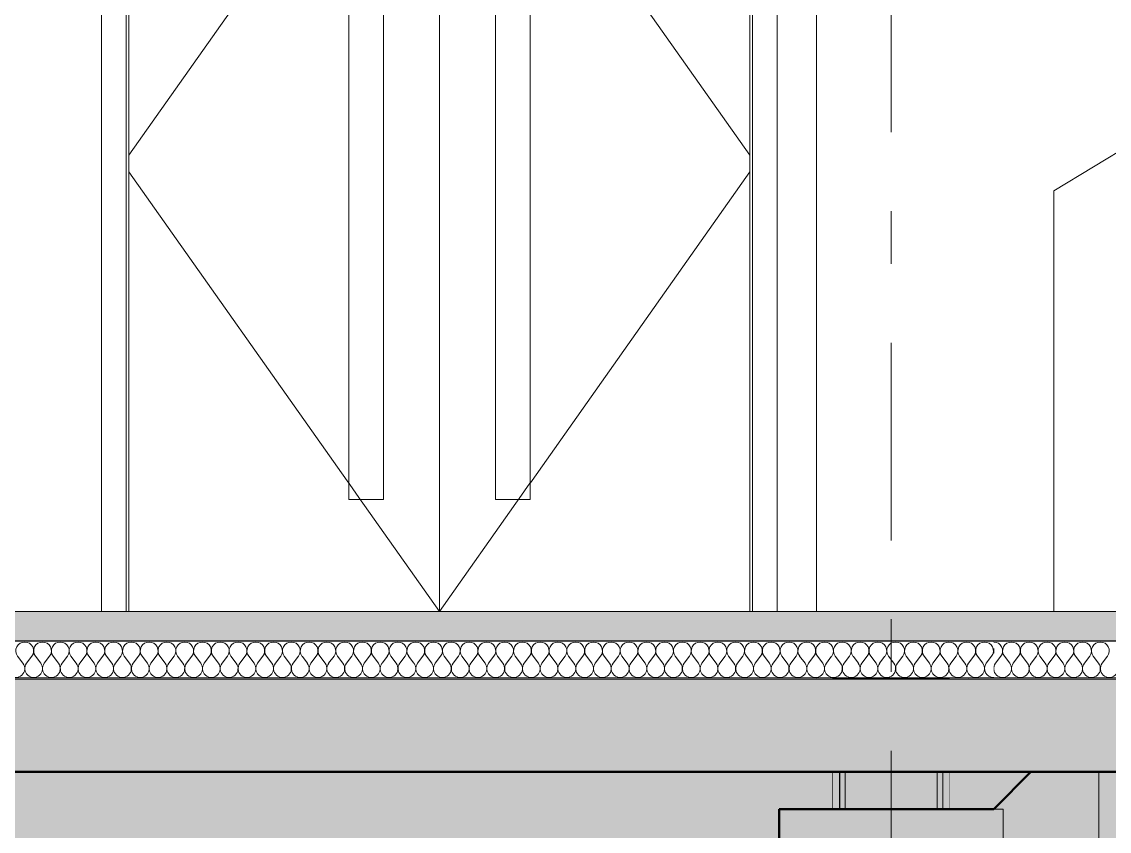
# Model space of a CAD drawing. Header units: millimetres. Extents: x -46169 to 228156, y -86316 to 18123.
# Drawn here: x 135735 to 138648, y -81700 to -79531 of the extents above; entities that cross this region are included whole.
import ezdxf
from ezdxf.enums import TextEntityAlignment as Align

# ---------------------------------------------------------------- set-up
doc = ezdxf.new("R2010")
doc.units = ezdxf.units.MM
doc.header["$MEASUREMENT"] = 0
for name, pattern in [('Dashed', [2822.222233, 1411.111116, -1411.111116]), ('Double Dashed', [1093.611073, 529.166651, -211.666656, 141.111112, -211.666656]), ('Wipeout_Contour', [1000, 0, -1000])]:
    doc.linetypes.add(name, pattern=pattern)
for name, color, linetype, lineweight, true_color in [('0_Pen_No__105', 7, 'Continuous', 15, 0xa6a6a6), ('A-230-M_FLOOR.IFC Import_Pen_No__109', 7, 'Continuous', 15, 0xa6a6a6), ('A-230-M_FLOOR.IFC Import_Pen_No__29', 7, 'Continuous', 50, 0x2a2a2a), ('New_A-15-MG_Structural_Grid_Phase_2_Pen_No__222', 7, 'Continuous', 13, 0x65af33), ('New_A-20-M_Floor_Slab_Pen_No__107', 7, 'Continuous', 15, 0xa6a6a6), ('New_A-20-M_Floor_Slab_Pen_No__109', 7, 'Continuous', 15, 0xa6a6a6), ('New_A-20-M_Floor_Slab_Pen_No__162', 7, 'Continuous', 0, 0xe47200), ('New_ArchiCAD Doors_Pen_No__63', 7, 'Continuous', 20, 0x606060), ('S-160-M_FOUND.IFC Import_Pen_No__104', 7, 'Continuous', 15, 0xa6a6a6), ('S-160-M_FOUND.IFC Import_Pen_No__24', 7, 'Continuous', 50, 0x2a2a2a)]:
    doc.layers.add(name, color=color, linetype=linetype, lineweight=lineweight, true_color=true_color)
for name, color, linetype in [('A-230-M_FLOOR.IFC Import', 7, 'Continuous'), ('New_A-15-MG_Structural_Grid_Phase_2', 7, 'Continuous'), ('New_A-20-M_Floor_Slab', 7, 'Continuous'), ('New_A-25-M_Wall_Int', 7, 'Continuous'), ('New_ArchiCAD Doors', 7, 'Continuous'), ('S-160-M_FOUND.IFC Import', 7, 'Continuous'), ('S-280-M_COLUMN.IFC Import', 7, 'Continuous')]:
    doc.layers.add(name, color=color, linetype=linetype)
for name, color, linetype, lineweight in [('A-230-M_FLOOR.IFC Import_Pen_No__89', 8, 'Continuous', 20), ('A-95-P_Drawing_Pen_No__1', 7, 'Continuous', 13), ('A-95-P_Drawing_Pen_No__84', 8, 'Continuous', 20), ('New_A-20-M_Floor_Slab_Pen_No__1', 7, 'Continuous', 13), ('New_A-25-M_Wall_Int_Pen_No__87', 8, 'Continuous', 20), ('New_A-25-M_Wall_Int_Pen_No__93', 8, 'Continuous', 13), ('New_ArchiCAD Doors_Pen_No__3', 7, 'Continuous', 18), ('S-160-M_FOUND.IFC Import_Pen_No__4', 7, 'Continuous', 20), ('S-280-M_COLUMN.IFC Import_Pen_No__88', 8, 'Continuous', 20)]:
    doc.layers.add(name, color=color, linetype=linetype, lineweight=lineweight)
doc.styles.add('GENERATED_STYLE_1', font='')
doc.styles.get('GENERATED_STYLE_1').set_extended_font_data('Swis721 BT')
pattern_1 = [(0, (104446.8, -81110.96), (0, 779.423), [48.75, -401.25]), (0, (104671.8, -80721.25), (0, 779.423), [48.75, -401.25]), (60, (104446.8, -81110.96), (-675, 389.711), [48.75, -401.25]), (60, (104896.8, -81110.96), (-675, 389.711), [48.75, -401.25]), (120, (104495.5, -81110.96), (675, 389.711), [48.75, -401.25]), (120, (104945.5, -81110.96), (675, 389.711), [48.75, -401.25]), (0, (104446.78, -81035.96), (0, 150), [0, -150, 0, -225]), (45, (104521.78, -81035.96), (-106.066, 106.066), [0, -112.5, 0, -187.5])]

# ---------------------------------------------------------------- blocks, each defined once
blk = doc.blocks.new('Section Elem_18_1', base_point=(104446.8, -81111))
at = {"color": 254, "linetype": 'Wipeout_Contour', "lineweight": 0, "ltscale": 1419460.658263137}
blk.add_wipeout([(137358, -78111), (132506.8, -78111), (132506.8, -81111), (135948.5, -81111), (135948.5, -78653), (137758.5, -78653), (137758.5, -81111), (137863.8, -81111), (137863.8, -78111)], dxfattribs=at).dxf.layer = 'New_A-25-M_Wall_Int'
blk = doc.blocks.new('Section Elem_19_1', base_point=(104446.8, -81111))
at = {"color": 254, "linetype": 'Wipeout_Contour', "lineweight": 0, "ltscale": 630882.782467}
blk.add_wipeout([(136014.5, -81111), (136014.5, -78719), (135948.5, -78653), (135948.5, -81111)], dxfattribs=at).dxf.layer = 'New_ArchiCAD Doors'
at = {"color": 254, "linetype": 'Wipeout_Contour', "lineweight": 0, "ltscale": 636907.161303}
blk.add_wipeout([(137758.5, -78653), (137692.5, -78719), (137692.5, -81111), (137758.5, -81111)], dxfattribs=at).dxf.layer = 'New_ArchiCAD Doors'
at = {"color": 254, "linetype": 'Wipeout_Contour', "lineweight": 0, "ltscale": 633847.731775}
blk.add_wipeout([(136853.5, -80811), (136853.5, -79206), (136703.5, -79206), (136703.5, -80811)], dxfattribs=at).dxf.layer = 'New_ArchiCAD Doors'
at = {"color": 254, "linetype": 'Wipeout_Contour', "lineweight": 0, "ltscale": 631449.658632}
blk.add_wipeout([(135948.5, -78653), (136014.5, -78719), (137692.5, -78719), (137758.5, -78653)], dxfattribs=at).dxf.layer = 'New_ArchiCAD Doors'
at = {"layer": 'New_ArchiCAD Doors_Pen_No__63', "linetype": 'Continuous'}
for p, q in [((135948.5, -78653), (135948.5, -81111)), ((137758.5, -78653), (135948.5, -78653)), ((137758.5, -81111), (137758.5, -78653))]:
    blk.add_line(p, q, dxfattribs=at)
at = {"color": 254, "linetype": 'Wipeout_Contour', "lineweight": 0, "ltscale": 631048.715556}
blk.add_wipeout([(136021.5, -78726), (136014.5, -78726), (136014.5, -81111), (136021.5, -81111)], dxfattribs=at).dxf.layer = 'New_ArchiCAD Doors'
at = {"color": 254, "linetype": 'Wipeout_Contour', "lineweight": 0, "ltscale": 636820.551842}
blk.add_wipeout([(137685.5, -78726), (137685.5, -81111), (137692.5, -81111), (137692.5, -78726)], dxfattribs=at).dxf.layer = 'New_ArchiCAD Doors'
at = {"color": 254, "linetype": 'Wipeout_Contour', "lineweight": 0, "ltscale": 947287.348564}
blk.add_wipeout([(136014.5, -78726), (136021.5, -78726), (137685.5, -78726), (137692.5, -78726), (137692.5, -78719), (136014.5, -78719)], dxfattribs=at).dxf.layer = 'New_ArchiCAD Doors'
at = {"color": 254, "linetype": 'Wipeout_Contour', "lineweight": 0, "ltscale": 632251.824211}
blk.add_wipeout([(136021.5, -80811), (136610.5, -80811), (136610.5, -79206), (136021.5, -79206)], dxfattribs=at).dxf.layer = 'New_ArchiCAD Doors'
at = {"color": 254, "linetype": 'Wipeout_Contour', "lineweight": 0, "ltscale": 635963.957266}
blk.add_wipeout([(137685.5, -79206), (137096.5, -79206), (137096.5, -80811), (137685.5, -80811)], dxfattribs=at).dxf.layer = 'New_ArchiCAD Doors'
at = {"color": 254, "linetype": 'Wipeout_Contour', "lineweight": 0, "ltscale": 946469.891646}
blk.add_wipeout([(136021.5, -78726), (136021.5, -79206), (136610.5, -79206), (136703.5, -79206), (136853.5, -79206), (136853.5, -78726)], dxfattribs=at).dxf.layer = 'New_ArchiCAD Doors'
at = {"color": 254, "linetype": 'Wipeout_Contour', "lineweight": 0, "ltscale": 952125.324704}
blk.add_wipeout([(136610.5, -80811), (136021.5, -80811), (136021.5, -81111), (136853.5, -81111), (136853.5, -80811), (136703.5, -80811)], dxfattribs=at).dxf.layer = 'New_ArchiCAD Doors'
at = {"layer": 'New_ArchiCAD Doors_Pen_No__63', "linetype": 'Continuous'}
for p, q in [((136014.5, -81111), (136014.5, -78719)), ((136021.5, -81111), (136021.5, -78726))]:
    blk.add_line(p, q, dxfattribs=at)
at = {"color": 254, "linetype": 'Wipeout_Contour', "lineweight": 0, "ltscale": 633428.268088}
blk.add_wipeout([(136610.5, -80811), (136703.5, -80811), (136703.5, -79206), (136610.5, -79206)], dxfattribs=at).dxf.layer = 'New_ArchiCAD Doors'
at = {"color": 254, "linetype": 'Wipeout_Contour', "lineweight": 0, "ltscale": 634365.705221}
blk.add_wipeout([(136853.5, -80811), (137003.5, -80811), (137003.5, -79206), (136853.5, -79206)], dxfattribs=at).dxf.layer = 'New_ArchiCAD Doors'
at = {"layer": 'New_ArchiCAD Doors_Pen_No__63', "linetype": 'Continuous'}
for p, q in [((136610.5, -80811), (136610.5, -79206)), ((136610.5, -79206), (136703.5, -79206)), ((136703.5, -79206), (136703.5, -80811)), ((136703.5, -80811), (136610.5, -80811))]:
    blk.add_line(p, q, dxfattribs=at)
at = {"color": 254, "linetype": 'Wipeout_Contour', "lineweight": 0, "ltscale": 950033.627672}
blk.add_wipeout([(137685.5, -78726), (136853.5, -78726), (136853.5, -79206), (137003.5, -79206), (137096.5, -79206), (137685.5, -79206)], dxfattribs=at).dxf.layer = 'New_ArchiCAD Doors'
at = {"color": 254, "linetype": 'Wipeout_Contour', "lineweight": 0, "ltscale": 955667.346071}
blk.add_wipeout([(136853.5, -80811), (136853.5, -81111), (137685.5, -81111), (137685.5, -80811), (137096.5, -80811), (137003.5, -80811)], dxfattribs=at).dxf.layer = 'New_ArchiCAD Doors'
at = {"layer": 'New_ArchiCAD Doors_Pen_No__3', "linetype": 'Continuous'}
for p, q in [((136842.2, -78726), (136021.5, -79887.8)), ((136853.5, -81111), (136021.5, -79933.1))]:
    blk.add_line(p, q, dxfattribs=at)
at = {"layer": 'New_ArchiCAD Doors_Pen_No__63', "linetype": 'Continuous'}
for p, q in [((136014.5, -78719), (137692.5, -78719)), ((137692.5, -78719), (137692.5, -81111)), ((136021.5, -78726), (137685.5, -78726)), ((136853.5, -78726), (136853.5, -81111)), ((137685.5, -78726), (137685.5, -81111))]:
    blk.add_line(p, q, dxfattribs=at)
at = {"color": 254, "linetype": 'Wipeout_Contour', "lineweight": 0, "ltscale": 634785.35836}
blk.add_wipeout([(137096.5, -80811), (137096.5, -79206), (137003.5, -79206), (137003.5, -80811)], dxfattribs=at).dxf.layer = 'New_ArchiCAD Doors'
at = {"layer": 'New_ArchiCAD Doors_Pen_No__3', "linetype": 'Continuous'}
for p, q in [((136864.8, -78726), (137685.5, -79887.8)), ((136853.5, -81111), (137685.5, -79933.1))]:
    blk.add_line(p, q, dxfattribs=at)
at = {"layer": 'New_ArchiCAD Doors_Pen_No__63', "linetype": 'Continuous'}
for p, q in [((137003.5, -79206), (137003.5, -80811)), ((137096.5, -79206), (137003.5, -79206)), ((137096.5, -80811), (137096.5, -79206)), ((137003.5, -80811), (137096.5, -80811))]:
    blk.add_line(p, q, dxfattribs=at)
blk = doc.blocks.new('Section Elem_20_1', base_point=(104446.8, -81111))
at = {"color": 254, "linetype": 'Wipeout_Contour', "lineweight": 0, "ltscale": 1444952.786250205}
blk.add_wipeout([(137878.8, -78111), (137878.8, -81111), (138499.8, -81111), (138499.8, -79983.3), (141979.8, -77885.9), (143300.9, -77886), (143922.9, -77511), (138413.7, -77511), (138413.7, -78111)], dxfattribs=at).dxf.layer = 'New_A-25-M_Wall_Int'
blk = doc.blocks.new('Section Elem_70_1', base_point=(104446.8, -81111))
at = {"color": 254, "linetype": 'Wipeout_Contour', "lineweight": 0, "ltscale": 1143802.319223281}
blk.add_wipeout([(138499.8, -79983.3), (138499.8, -81111), (146939.8, -81111), (146939.8, -75861), (146659.7, -75861), (143300.9, -77886), (141979.8, -77885.9)], dxfattribs=at).dxf.layer = 'New_A-25-M_Wall_Int'
at = {"layer": 'New_A-25-M_Wall_Int_Pen_No__93', "linetype": 'Continuous'}
for p, q in [((138499.8, -79983.3), (141979.8, -77885.9)), ((138499.8, -81111), (138499.8, -79983.3))]:
    blk.add_line(p, q, dxfattribs=at)
blk = doc.blocks.new('*X184', base_point=(104446.8, -81111))
at = {"layer": 'New_A-20-M_Floor_Slab_Pen_No__107', "linetype": 'Continuous'}
for p, q in [((138343.5, -81250), (138357.8, -81230.9)), ((138381.6, -81250), (138367.3, -81230.9)), ((138391.1, -81250), (138405.4, -81230.9)), ((138429.2, -81250), (138414.9, -81230.9)), ((138438.7, -81250), (138453, -81230.9)), ((138476.8, -81250), (138462.5, -81230.9)), ((138486.3, -81250), (138500.6, -81230.9)), ((138524.4, -81250), (138510.1, -81230.9)), ((138533.9, -81250), (138548.2, -81230.9)), ((138572, -81250), (138557.8, -81230.9)), ((138581.6, -81250), (138595.9, -81230.9)), ((138619.7, -81250), (138605.4, -81230.9)), ((138629.2, -81250), (138643.5, -81230.9))]:
    blk.add_line(p, q, dxfattribs=at)
for centre, start, end in [((138338.7, -81216.7), 323.1301, 90), ((138386.3, -81216.7), 90, 216.8699), ((138386.3, -81216.7), 323.1301, 90), ((138433.9, -81216.7), 90, 216.8699), ((138433.9, -81216.7), 323.1301, 90), ((138481.6, -81216.7), 90, 216.8699), ((138481.6, -81216.7), 323.1301, 90), ((138529.2, -81216.7), 90, 216.8699), ((138529.2, -81216.7), 323.1301, 90), ((138576.8, -81216.7), 90, 216.8699), ((138576.8, -81216.7), 323.1301, 90), ((138624.4, -81216.7), 90, 216.8699), ((138624.4, -81216.7), 323.1301, 90), ((138362.5, -81264.3), 143.1301, 36.8699), ((138410.1, -81264.3), 143.1301, 36.8699), ((138457.8, -81264.3), 143.1301, 36.8699), ((138505.4, -81264.3), 143.1301, 36.8699), ((138553, -81264.3), 143.1301, 36.8699), ((138600.6, -81264.3), 143.1301, 36.8699), ((138648.2, -81264.3), 143.1301, 36.8699)]:
    blk.add_arc(centre, 23.8, start, end, dxfattribs=at)
blk = doc.blocks.new('*X185', base_point=(104446.8, -81111))
at = {"layer": 'New_A-20-M_Floor_Slab_Pen_No__107', "linetype": 'Continuous'}
for p, q in [((135737.9, -81250), (135723.6, -81230.9)), ((135747.4, -81250), (135761.7, -81230.9)), ((135785.5, -81250), (135771.2, -81230.9)), ((135795, -81250), (135809.3, -81230.9)), ((135833.1, -81250), (135818.8, -81230.9)), ((135842.6, -81250), (135856.9, -81230.9)), ((135880.7, -81250), (135866.5, -81230.9)), ((135890.3, -81250), (135904.5, -81230.9)), ((135928.4, -81250), (135914.1, -81230.9)), ((135937.9, -81250), (135952.2, -81230.9)), ((135976, -81250), (135961.7, -81230.9)), ((135985.5, -81250), (135999.8, -81230.9)), ((136023.6, -81250), (136009.3, -81230.9)), ((136033.1, -81250), (136047.4, -81230.9)), ((136071.2, -81250), (136056.9, -81230.9)), ((136080.7, -81250), (136095, -81230.9)), ((136118.8, -81250), (136104.5, -81230.9)), ((136128.4, -81250), (136142.6, -81230.9)), ((136166.5, -81250), (136152.2, -81230.9)), ((136176, -81250), (136190.3, -81230.9)), ((136214.1, -81250), (136199.8, -81230.9)), ((136223.6, -81250), (136237.9, -81230.9)), ((136261.7, -81250), (136247.4, -81230.9)), ((136271.2, -81250), (136285.5, -81230.9)), ((136309.3, -81250), (136295, -81230.9)), ((136318.8, -81250), (136333.1, -81230.9)), ((136356.9, -81250), (136342.6, -81230.9)), ((136366.5, -81250), (136380.7, -81230.9)), ((136404.5, -81250), (136390.3, -81230.9)), ((136414.1, -81250), (136428.4, -81230.9)), ((136452.2, -81250), (136437.9, -81230.9)), ((136461.7, -81250), (136476, -81230.9)), ((136499.8, -81250), (136485.5, -81230.9)), ((136509.3, -81250), (136523.6, -81230.9)), ((136547.4, -81250), (136533.1, -81230.9)), ((136556.9, -81250), (136571.2, -81230.9)), ((136595, -81250), (136580.7, -81230.9)), ((136604.5, -81250), (136618.8, -81230.9)), ((136642.6, -81250), (136628.4, -81230.9)), ((136652.2, -81250), (136666.5, -81230.9)), ((136690.3, -81250), (136676, -81230.9)), ((136699.8, -81250), (136714.1, -81230.9)), ((136737.9, -81250), (136723.6, -81230.9)), ((136747.4, -81250), (136761.7, -81230.9)), ((136785.5, -81250), (136771.2, -81230.9)), ((136795, -81250), (136809.3, -81230.9)), ((136833.1, -81250), (136818.8, -81230.9)), ((136842.6, -81250), (136856.9, -81230.9)), ((136880.7, -81250), (136866.5, -81230.9)), ((136890.3, -81250), (136904.5, -81230.9)), ((136928.4, -81250), (136914.1, -81230.9)), ((136937.9, -81250), (136952.2, -81230.9)), ((136976, -81250), (136961.7, -81230.9)), ((136985.5, -81250), (136999.8, -81230.9)), ((137023.6, -81250), (137009.3, -81230.9)), ((137033.1, -81250), (137047.4, -81230.9)), ((137071.2, -81250), (137056.9, -81230.9)), ((137080.7, -81250), (137095, -81230.9)), ((137118.8, -81250), (137104.5, -81230.9)), ((137128.4, -81250), (137142.6, -81230.9)), ((137166.5, -81250), (137152.2, -81230.9)), ((137176, -81250), (137190.3, -81230.9)), ((137214.1, -81250), (137199.8, -81230.9)), ((137223.6, -81250), (137237.9, -81230.9)), ((137261.7, -81250), (137247.4, -81230.9)), ((137271.2, -81250), (137285.5, -81230.9)), ((137309.3, -81250), (137295, -81230.9)), ((137318.8, -81250), (137333.1, -81230.9)), ((137356.9, -81250), (137342.6, -81230.9)), ((137366.5, -81250), (137380.7, -81230.9)), ((137404.5, -81250), (137390.3, -81230.9)), ((137414.1, -81250), (137428.4, -81230.9)), ((137452.2, -81250), (137437.9, -81230.9)), ((137461.7, -81250), (137476, -81230.9)), ((137499.8, -81250), (137485.5, -81230.9)), ((137509.3, -81250), (137523.6, -81230.9)), ((137547.4, -81250), (137533.1, -81230.9)), ((137556.9, -81250), (137571.2, -81230.9)), ((137595, -81250), (137580.7, -81230.9)), ((137604.5, -81250), (137618.8, -81230.9)), ((137642.6, -81250), (137628.4, -81230.9)), ((137652.2, -81250), (137666.5, -81230.9)), ((137690.3, -81250), (137676, -81230.9)), ((137699.8, -81250), (137714.1, -81230.9)), ((137737.9, -81250), (137723.6, -81230.9)), ((137747.4, -81250), (137761.7, -81230.9)), ((137785.5, -81250), (137771.2, -81230.9)), ((137795, -81250), (137809.3, -81230.9)), ((137833.1, -81250), (137818.8, -81230.9)), ((137842.6, -81250), (137856.9, -81230.9)), ((137880.7, -81250), (137866.5, -81230.9)), ((137890.3, -81250), (137904.5, -81230.9)), ((137928.4, -81250), (137914.1, -81230.9)), ((137937.9, -81250), (137952.2, -81230.9)), ((137976, -81250), (137961.7, -81230.9)), ((137985.5, -81250), (137999.8, -81230.9)), ((138023.6, -81250), (138009.3, -81230.9)), ((138033.1, -81250), (138047.4, -81230.9)), ((138071.2, -81250), (138056.9, -81230.9)), ((138080.7, -81250), (138095, -81230.9)), ((138118.8, -81250), (138104.5, -81230.9)), ((138128.4, -81250), (138142.6, -81230.9)), ((138166.5, -81250), (138152.2, -81230.9)), ((138176, -81250), (138190.3, -81230.9)), ((138214.1, -81250), (138199.8, -81230.9)), ((138223.6, -81250), (138237.9, -81230.9)), ((138261.7, -81250), (138247.4, -81230.9)), ((138271.2, -81250), (138285.5, -81230.9)), ((138309.3, -81250), (138295, -81230.9)), ((138318.8, -81250), (138333.1, -81230.9))]:
    blk.add_line(p, q, dxfattribs=at)
for centre, start, end in [((135742.6, -81216.7), 90, 216.8699), ((135742.6, -81216.7), 323.1301, 90), ((135790.3, -81216.7), 90, 216.8699), ((135790.3, -81216.7), 323.1301, 90), ((135837.9, -81216.7), 90, 216.8699), ((135837.9, -81216.7), 323.1301, 90), ((135885.5, -81216.7), 90, 216.8699), ((135885.5, -81216.7), 323.1301, 90), ((135933.1, -81216.7), 90, 216.8699), ((135933.1, -81216.7), 323.1301, 90), ((135980.7, -81216.7), 90, 216.8699), ((135980.7, -81216.7), 323.1301, 90), ((136028.4, -81216.7), 90, 216.8699), ((136028.4, -81216.7), 323.1301, 90), ((136076, -81216.7), 90, 216.8699), ((136076, -81216.7), 323.1301, 90), ((136123.6, -81216.7), 90, 216.8699), ((136123.6, -81216.7), 323.1301, 90), ((136171.2, -81216.7), 90, 216.8699), ((136171.2, -81216.7), 323.1301, 90), ((136218.8, -81216.7), 90, 216.8699), ((136218.8, -81216.7), 323.1301, 90), ((136266.5, -81216.7), 90, 216.8699), ((136266.5, -81216.7), 323.1301, 90), ((136314.1, -81216.7), 90, 216.8699), ((136314.1, -81216.7), 323.1301, 90), ((136361.7, -81216.7), 90, 216.8699), ((136361.7, -81216.7), 323.1301, 90), ((136409.3, -81216.7), 90, 216.8699), ((136409.3, -81216.7), 323.1301, 90), ((136456.9, -81216.7), 90, 216.8699), ((136456.9, -81216.7), 323.1301, 90), ((136504.5, -81216.7), 90, 216.8699), ((136504.5, -81216.7), 323.1301, 90), ((136552.2, -81216.7), 90, 216.8699), ((136552.2, -81216.7), 323.1301, 90), ((136599.8, -81216.7), 90, 216.8699), ((136599.8, -81216.7), 323.1301, 90), ((136647.4, -81216.7), 90, 216.8699), ((136647.4, -81216.7), 323.1301, 90), ((136695, -81216.7), 90, 216.8699), ((136695, -81216.7), 323.1301, 90), ((136742.6, -81216.7), 90, 216.8699), ((136742.6, -81216.7), 323.1301, 90), ((136790.3, -81216.7), 90, 216.8699), ((136790.3, -81216.7), 323.1301, 90), ((136837.9, -81216.7), 90, 216.8699), ((136837.9, -81216.7), 323.1301, 90), ((136885.5, -81216.7), 90, 216.8699), ((136885.5, -81216.7), 323.1301, 90), ((136933.1, -81216.7), 90, 216.8699), ((136933.1, -81216.7), 323.1301, 90), ((136980.7, -81216.7), 90, 216.8699), ((136980.7, -81216.7), 323.1301, 90), ((137028.4, -81216.7), 90, 216.8699), ((137028.4, -81216.7), 323.1301, 90), ((137076, -81216.7), 90, 216.8699), ((137076, -81216.7), 323.1301, 90), ((137123.6, -81216.7), 90, 216.8699), ((137123.6, -81216.7), 323.1301, 90), ((137171.2, -81216.7), 90, 216.8699), ((137171.2, -81216.7), 323.1301, 90), ((137218.8, -81216.7), 90, 216.8699), ((137218.8, -81216.7), 323.1301, 90), ((137266.5, -81216.7), 90, 216.8699), ((137266.5, -81216.7), 323.1301, 90), ((137314.1, -81216.7), 90, 216.8699), ((137314.1, -81216.7), 323.1301, 90), ((137361.7, -81216.7), 90, 216.8699), ((137361.7, -81216.7), 323.1301, 90), ((137409.3, -81216.7), 90, 216.8699), ((137409.3, -81216.7), 323.1301, 90), ((137456.9, -81216.7), 90, 216.8699), ((137456.9, -81216.7), 323.1301, 90), ((137504.5, -81216.7), 90, 216.8699), ((137504.5, -81216.7), 323.1301, 90), ((137552.2, -81216.7), 90, 216.8699), ((137552.2, -81216.7), 323.1301, 90), ((137599.8, -81216.7), 90, 216.8699), ((137599.8, -81216.7), 323.1301, 90), ((137647.4, -81216.7), 90, 216.8699), ((137647.4, -81216.7), 323.1301, 90), ((137695, -81216.7), 90, 216.8699), ((137695, -81216.7), 323.1301, 90), ((137742.6, -81216.7), 90, 216.8699), ((137742.6, -81216.7), 323.1301, 90), ((137790.3, -81216.7), 90, 216.8699), ((137790.3, -81216.7), 323.1301, 90), ((137837.9, -81216.7), 90, 216.8699), ((137837.9, -81216.7), 323.1301, 90), ((137885.5, -81216.7), 90, 216.8699), ((137885.5, -81216.7), 323.1301, 90), ((137933.1, -81216.7), 90, 216.8699), ((137933.1, -81216.7), 323.1301, 90), ((137980.7, -81216.7), 90, 216.8699), ((137980.7, -81216.7), 323.1301, 90), ((138028.4, -81216.7), 90, 216.8699), ((138028.4, -81216.7), 323.1301, 90), ((138076, -81216.7), 90, 216.8699), ((138076, -81216.7), 323.1301, 90), ((138123.6, -81216.7), 90, 216.8699), ((138123.6, -81216.7), 323.1301, 90), ((138171.2, -81216.7), 90, 216.8699), ((138171.2, -81216.7), 323.1301, 90), ((138218.8, -81216.7), 90, 216.8699), ((138218.8, -81216.7), 323.1301, 90), ((138266.5, -81216.7), 90, 216.8699), ((138266.5, -81216.7), 323.1301, 90), ((138314.1, -81216.7), 90, 216.8699), ((138314.1, -81216.7), 323.1301, 90), ((138361.7, -81216.7), 164.8505, 195.1495), ((135718.8, -81264.3), 143.1301, 36.8699), ((135766.5, -81264.3), 143.1301, 36.8699), ((135814.1, -81264.3), 143.1301, 36.8699), ((135861.7, -81264.3), 143.1301, 36.8699), ((135909.3, -81264.3), 143.1301, 36.8699), ((135956.9, -81264.3), 143.1301, 36.8699), ((136004.5, -81264.3), 143.1301, 36.8699), ((136052.2, -81264.3), 143.1301, 36.8699), ((136099.8, -81264.3), 143.1301, 36.8699), ((136147.4, -81264.3), 143.1301, 36.8699), ((136195, -81264.3), 143.1301, 36.8699), ((136242.6, -81264.3), 143.1301, 36.8699), ((136290.3, -81264.3), 143.1301, 36.8699), ((136337.9, -81264.3), 143.1301, 36.8699), ((136385.5, -81264.3), 143.1301, 36.8699), ((136433.1, -81264.3), 143.1301, 36.8699), ((136480.7, -81264.3), 143.1301, 36.8699), ((136528.4, -81264.3), 143.1301, 36.8699), ((136576, -81264.3), 143.1301, 36.8699), ((136623.6, -81264.3), 143.1301, 36.8699), ((136671.2, -81264.3), 143.1301, 36.8699), ((136718.8, -81264.3), 143.1301, 36.8699), ((136766.5, -81264.3), 143.1301, 36.8699), ((136814.1, -81264.3), 143.1301, 36.8699), ((136861.7, -81264.3), 143.1301, 36.8699), ((136909.3, -81264.3), 143.1301, 36.8699), ((136956.9, -81264.3), 143.1301, 36.8699), ((137004.5, -81264.3), 143.1301, 36.8699), ((137052.2, -81264.3), 143.1301, 36.8699), ((137099.8, -81264.3), 143.1301, 36.8699), ((137147.4, -81264.3), 143.1301, 36.8699), ((137195, -81264.3), 143.1301, 36.8699), ((137242.6, -81264.3), 143.1301, 36.8699), ((137290.3, -81264.3), 143.1301, 36.8699), ((137337.9, -81264.3), 143.1301, 36.8699), ((137385.5, -81264.3), 143.1301, 36.8699), ((137433.1, -81264.3), 143.1301, 36.8699), ((137480.7, -81264.3), 143.1301, 36.8699), ((137528.4, -81264.3), 143.1301, 36.8699), ((137576, -81264.3), 143.1301, 36.8699), ((137623.6, -81264.3), 143.1301, 36.8699), ((137671.2, -81264.3), 143.1301, 36.8699), ((137718.8, -81264.3), 143.1301, 36.8699), ((137766.5, -81264.3), 143.1301, 36.8699), ((137814.1, -81264.3), 143.1301, 36.8699), ((137861.7, -81264.3), 143.1301, 36.8699), ((137909.3, -81264.3), 143.1301, 36.8699), ((137956.9, -81264.3), 143.1301, 36.8699), ((138004.5, -81264.3), 143.1301, 36.8699), ((138052.2, -81264.3), 143.1301, 36.8699), ((138099.8, -81264.3), 143.1301, 36.8699), ((138147.4, -81264.3), 143.1301, 36.8699), ((138195, -81264.3), 143.1301, 36.8699), ((138242.6, -81264.3), 143.1301, 36.8699), ((138290.3, -81264.3), 143.1301, 36.8699), ((138337.9, -81264.3), 143.1301, 271.9916)]:
    blk.add_arc(centre, 23.8, start, end, dxfattribs=at)
blk = doc.blocks.new('Section Elem_146_1', base_point=(104446.8, -81111))
at = {"color": 254, "linetype": 'Wipeout_Contour', "lineweight": 0, "ltscale": 680435.593353}
blk.add_wipeout([(160483.1, -81190), (160483.1, -81111), (138338.7, -81111), (138338.7, -81190)], dxfattribs=at).dxf.layer = 'New_A-20-M_Floor_Slab'
at = {"layer": 'New_A-20-M_Floor_Slab_Pen_No__109', "linetype": 'Continuous'}
h = blk.add_hatch(dxfattribs=at)
h.set_pattern_fill('Lightweight_Concrete_0001', color=256, style=0, pattern_type=2)
h.set_pattern_definition(pattern_1)
h.paths.add_polyline_path([(160483.1, -81190), (160483.1, -81111), (138338.7, -81111), (138338.7, -81190)])
at = {"layer": 'New_A-20-M_Floor_Slab_Pen_No__162', "linetype": 'Continuous'}
blk.add_hatch(color=256, dxfattribs=at).paths.add_polyline_path([(160483.1, -81190.5), (160483.1, -81190), (138338.7, -81190), (138338.7, -81190.5)])
at = {"color": 254, "linetype": 'Wipeout_Contour', "lineweight": 0, "ltscale": 680607.976528}
blk.add_wipeout([(138338.7, -81290.5), (160483.1, -81290.5), (160483.1, -81190.5), (138338.7, -81190.5)], dxfattribs=at).dxf.layer = 'New_A-20-M_Floor_Slab'
at = {"layer": 'New_A-20-M_Floor_Slab'}
blk.add_blockref('*X184', (104446.8, -81111), dxfattribs=at)
at = {"color": 254, "linetype": 'Wipeout_Contour', "lineweight": 0, "ltscale": 621519.596762}
blk.add_wipeout([(138338.7, -81190), (138338.7, -81111), (126599.8, -81111), (126599.8, -81190)], dxfattribs=at).dxf.layer = 'New_A-20-M_Floor_Slab'
at = {"layer": 'New_A-20-M_Floor_Slab_Pen_No__109', "linetype": 'Continuous'}
h = blk.add_hatch(dxfattribs=at)
h.set_pattern_fill('Lightweight_Concrete_0001', color=256, style=0, pattern_type=2)
h.set_pattern_definition(pattern_1)
h.paths.add_polyline_path([(138338.7, -81190), (138338.7, -81111), (126599.8, -81111), (126599.8, -81190)])
at = {"layer": 'New_A-20-M_Floor_Slab_Pen_No__162', "linetype": 'Continuous'}
blk.add_hatch(color=256, dxfattribs=at).paths.add_polyline_path([(138338.7, -81190.5), (138338.7, -81190), (126599.8, -81190), (126599.8, -81190.5)])
at = {"layer": 'New_A-20-M_Floor_Slab_Pen_No__1', "linetype": 'Continuous', "flags": 128}
blk.add_lwpolyline([(177172.4, -81111), (160483.1, -81111), (138338.7, -81111), (126599.8, -81111), (105107.6, -81111)], dxfattribs=at)
at = {"color": 254, "linetype": 'Wipeout_Contour', "lineweight": 0, "ltscale": 621707.894213}
blk.add_wipeout([(126599.8, -81290.5), (138338.7, -81290.5), (138338.7, -81190.5), (126599.8, -81190.5)], dxfattribs=at).dxf.layer = 'New_A-20-M_Floor_Slab'
at = {"layer": 'New_A-20-M_Floor_Slab_Pen_No__1', "linetype": 'Continuous', "flags": 128}
for points in [[(181470.3, -81190), (160483.1, -81190), (138338.7, -81190), (126599.8, -81190), (105107.6, -81190)], [(181470.3, -81190.5), (160483.1, -81190.5), (138338.7, -81190.5), (126599.8, -81190.5), (105107.6, -81190.5)], [(181470.3, -81290.5), (160483.1, -81290.5), (138338.7, -81290.5), (126599.8, -81290.5), (105107.6, -81290.5)]]:
    blk.add_lwpolyline(points, dxfattribs=at)
at = {"layer": 'New_A-20-M_Floor_Slab'}
blk.add_blockref('*X185', (104446.8, -81111), dxfattribs=at)
blk = doc.blocks.new('Section Elem_157_1', base_point=(104446.8, -81111))
at = {"color": 254, "linetype": 'Wipeout_Contour', "lineweight": 0, "ltscale": 633228.52184}
blk.add_wipeout([(137878.8, -77511), (137863.8, -77511), (137863.8, -78086), (137878.8, -78086)], dxfattribs=at).dxf.layer = 'New_A-25-M_Wall_Int'
at = {"color": 254, "linetype": 'Wipeout_Contour', "lineweight": 0, "ltscale": 636843.181758}
blk.add_wipeout([(137863.8, -81111), (137878.8, -81111), (137878.8, -78111), (137863.8, -78111)], dxfattribs=at).dxf.layer = 'New_A-25-M_Wall_Int'
at = {"layer": 'New_A-25-M_Wall_Int_Pen_No__87', "linetype": 'Continuous'}
for p, q in [((137863.8, -77511), (137863.8, -78086)), ((137863.8, -78111), (137863.8, -81111))]:
    blk.add_line(p, q, dxfattribs=at)
blk = doc.blocks.new('Section Elem_225_1', base_point=(104446.8, -81111))
at = {"color": 254, "linetype": 'Wipeout_Contour', "lineweight": 0, "ltscale": 641381.362121}
blk.add_wipeout([(138202.3, -81291), (138221, -81291), (138221, -81290.5), (138202.3, -81290.5)], dxfattribs=at).dxf.layer = 'S-280-M_COLUMN.IFC Import'
at = {"color": 254, "linetype": 'Wipeout_Contour', "lineweight": 0, "ltscale": 641991.094242}
blk.add_wipeout([(138202.3, -81541), (138202.3, -81641), (138221, -81641), (138221, -81541)], dxfattribs=at).dxf.layer = 'S-280-M_COLUMN.IFC Import'
at = {"layer": 'S-280-M_COLUMN.IFC Import_Pen_No__88', "linetype": 'Continuous'}
for p, q in [((138221, -81290.5), (138221, -81291)), ((138221, -81541), (138221, -81641))]:
    blk.add_line(p, q, dxfattribs=at)
at = {"color": 254, "linetype": 'Wipeout_Contour', "lineweight": 0, "ltscale": 641345.614247}
blk.add_wipeout([(138200.2, -81291), (138202.3, -81291), (138202.3, -81290.5), (138200.2, -81290.5)], dxfattribs=at).dxf.layer = 'S-280-M_COLUMN.IFC Import'
at = {"color": 254, "linetype": 'Wipeout_Contour', "lineweight": 0, "ltscale": 641955.380319}
blk.add_wipeout([(138200.2, -81541), (138200.2, -81641), (138202.3, -81641), (138202.3, -81541)], dxfattribs=at).dxf.layer = 'S-280-M_COLUMN.IFC Import'
at = {"color": 254, "linetype": 'Wipeout_Contour', "lineweight": 0, "ltscale": 641332.51268}
blk.add_wipeout([(138194.7, -81291), (138200.2, -81291), (138200.2, -81290.5), (138194.7, -81290.5)], dxfattribs=at).dxf.layer = 'S-280-M_COLUMN.IFC Import'
at = {"color": 254, "linetype": 'Wipeout_Contour', "lineweight": 0, "ltscale": 641942.291197}
blk.add_wipeout([(138194.7, -81541), (138194.7, -81641), (138200.2, -81641), (138200.2, -81541)], dxfattribs=at).dxf.layer = 'S-280-M_COLUMN.IFC Import'
at = {"color": 254, "linetype": 'Wipeout_Contour', "lineweight": 0, "ltscale": 641309.820548}
blk.add_wipeout([(138187.1, -81291), (138194.7, -81291), (138194.7, -81290.5), (138187.1, -81290.5)], dxfattribs=at).dxf.layer = 'S-280-M_COLUMN.IFC Import'
at = {"color": 254, "linetype": 'Wipeout_Contour', "lineweight": 0, "ltscale": 641919.62062}
blk.add_wipeout([(138187.1, -81541), (138187.1, -81641), (138194.7, -81641), (138194.7, -81541)], dxfattribs=at).dxf.layer = 'S-280-M_COLUMN.IFC Import'
at = {"layer": 'S-280-M_COLUMN.IFC Import_Pen_No__88', "linetype": 'Continuous'}
for p, q in [((138202.3, -81290.5), (138202.3, -81291)), ((138202.3, -81541), (138202.3, -81641))]:
    blk.add_line(p, q, dxfattribs=at)
at = {"color": 254, "linetype": 'Wipeout_Contour', "lineweight": 0, "ltscale": 640871.545033}
blk.add_wipeout([(137940.4, -81290.5), (137940.4, -81291), (138187.1, -81291), (138187.1, -81290.5)], dxfattribs=at).dxf.layer = 'S-280-M_COLUMN.IFC Import'
at = {"color": 254, "linetype": 'Wipeout_Contour', "lineweight": 0, "ltscale": 641481.762006}
blk.add_wipeout([(137940.4, -81541), (137940.4, -81641), (138187.1, -81641), (138187.1, -81541)], dxfattribs=at).dxf.layer = 'S-280-M_COLUMN.IFC Import'
at = {"layer": 'S-280-M_COLUMN.IFC Import_Pen_No__88', "linetype": 'Continuous'}
for p, q in [((138187.1, -81290.5), (138187.1, -81291)), ((138187.1, -81541), (138187.1, -81641))]:
    blk.add_line(p, q, dxfattribs=at)
at = {"color": 254, "linetype": 'Wipeout_Contour', "lineweight": 0, "ltscale": 640433.27398}
blk.add_wipeout([(137932.8, -81290.5), (137932.8, -81291), (137940.4, -81291), (137940.4, -81290.5)], dxfattribs=at).dxf.layer = 'S-280-M_COLUMN.IFC Import'
at = {"color": 254, "linetype": 'Wipeout_Contour', "lineweight": 0, "ltscale": 641043.9079}
blk.add_wipeout([(137932.8, -81541), (137932.8, -81641), (137940.4, -81641), (137940.4, -81541)], dxfattribs=at).dxf.layer = 'S-280-M_COLUMN.IFC Import'
at = {"color": 254, "linetype": 'Wipeout_Contour', "lineweight": 0, "ltscale": 640410.592484}
blk.add_wipeout([(137927.2, -81290.5), (137927.2, -81291), (137932.8, -81291), (137932.8, -81290.5)], dxfattribs=at).dxf.layer = 'S-280-M_COLUMN.IFC Import'
at = {"color": 254, "linetype": 'Wipeout_Contour', "lineweight": 0, "ltscale": 641021.24801}
blk.add_wipeout([(137927.2, -81541), (137927.2, -81641), (137932.8, -81641), (137932.8, -81541)], dxfattribs=at).dxf.layer = 'S-280-M_COLUMN.IFC Import'
at = {"color": 254, "linetype": 'Wipeout_Contour', "lineweight": 0, "ltscale": 640397.497705}
blk.add_wipeout([(137925.2, -81290.5), (137925.2, -81291), (137927.2, -81291), (137927.2, -81290.5)], dxfattribs=at).dxf.layer = 'S-280-M_COLUMN.IFC Import'
at = {"color": 254, "linetype": 'Wipeout_Contour', "lineweight": 0, "ltscale": 641008.165704}
blk.add_wipeout([(137925.2, -81541), (137925.2, -81641), (137927.2, -81641), (137927.2, -81541)], dxfattribs=at).dxf.layer = 'S-280-M_COLUMN.IFC Import'
at = {"layer": 'S-280-M_COLUMN.IFC Import_Pen_No__88', "linetype": 'Continuous'}
for p, q in [((137940.4, -81290.5), (137940.4, -81291)), ((137940.4, -81541), (137940.4, -81641))]:
    blk.add_line(p, q, dxfattribs=at)
at = {"color": 254, "linetype": 'Wipeout_Contour', "lineweight": 0, "ltscale": 640361.769522}
blk.add_wipeout([(137906.5, -81290.5), (137906.5, -81291), (137925.2, -81291), (137925.2, -81290.5)], dxfattribs=at).dxf.layer = 'S-280-M_COLUMN.IFC Import'
at = {"color": 254, "linetype": 'Wipeout_Contour', "lineweight": 0, "ltscale": 640972.471562}
blk.add_wipeout([(137906.5, -81541), (137906.5, -81641), (137925.2, -81641), (137925.2, -81541)], dxfattribs=at).dxf.layer = 'S-280-M_COLUMN.IFC Import'
at = {"layer": 'S-280-M_COLUMN.IFC Import_Pen_No__88', "linetype": 'Continuous'}
for p, q in [((137906.5, -81290.5), (137906.5, -81291)), ((137925.2, -81290.5), (137925.2, -81291)), ((137906.5, -81541), (137906.5, -81641)), ((137925.2, -81541), (137925.2, -81641))]:
    blk.add_line(p, q, dxfattribs=at)
blk = doc.blocks.new('Section Elem_230_1', base_point=(104446.8, -81111))
at = {"color": 254, "linetype": 'Wipeout_Contour', "lineweight": 0, "ltscale": 960446.998971}
blk.add_wipeout([(137906.5, -81541), (137120.7, -81541), (137120.7, -82211), (137763.7, -82211), (137763.7, -81641), (137906.5, -81641)], dxfattribs=at).dxf.layer = 'S-160-M_FOUND.IFC Import'
at = {"color": 254, "linetype": 'Wipeout_Contour', "lineweight": 0, "ltscale": 1607114.937202705}
blk.add_wipeout([(138338.7, -81541), (138221, -81541), (138221, -81641), (138338.7, -81641), (138363.7, -81641), (138363.7, -82211), (138620.7, -82211), (138620.7, -81541), (138438.3, -81541), (138338.7, -81640.6)], dxfattribs=at).dxf.layer = 'S-160-M_FOUND.IFC Import'
at = {"layer": 'S-160-M_FOUND.IFC Import_Pen_No__4', "linetype": 'Continuous'}
for p, q in [((138620.7, -82211), (138620.7, -81541)), ((137763.7, -82211), (137120.7, -82211)), ((138620.7, -82211), (138363.7, -82211))]:
    blk.add_line(p, q, dxfattribs=at)
blk = doc.blocks.new('Section Elem_231_1', base_point=(104446.8, -81111))
at = {"layer": 'S-160-M_FOUND.IFC Import_Pen_No__24', "linetype": 'Continuous'}
blk.add_line((137763.7, -81641), (137763.7, -82391), dxfattribs=at)
at = {"color": 254, "linetype": 'Wipeout_Contour', "lineweight": 0, "ltscale": 643338.528815}
blk.add_wipeout([(138338.7, -82391), (138363.7, -82391), (138363.7, -81641), (138338.7, -81641)], dxfattribs=at).dxf.layer = 'S-160-M_FOUND.IFC Import'
at = {"layer": 'S-160-M_FOUND.IFC Import_Pen_No__104', "linetype": 'Continuous', "lineweight": 0, "true_color": 0x535353}
blk.add_hatch(color=251, dxfattribs=at).paths.add_polyline_path([(137763.7, -81641), (137763.7, -82391), (138338.7, -82391), (138338.7, -81641)])
at = {"layer": 'S-160-M_FOUND.IFC Import_Pen_No__24', "linetype": 'Continuous'}
for p, q in [((138338.7, -81641), (137763.7, -81641)), ((138338.7, -82391), (137763.7, -82391))]:
    blk.add_line(p, q, dxfattribs=at)
at = {"layer": 'S-160-M_FOUND.IFC Import_Pen_No__4', "linetype": 'Continuous'}
for p, q in [((138338.7, -81641), (138363.7, -81641)), ((138363.7, -82391), (138363.7, -81641)), ((138363.7, -82391), (138338.7, -82391))]:
    blk.add_line(p, q, dxfattribs=at)
blk = doc.blocks.new('Section Elem_272_1', base_point=(104446.8, -81111))
at = {"layer": 'S-160-M_FOUND.IFC Import_Pen_No__104', "linetype": 'Continuous', "lineweight": 0, "true_color": 0x535353}
blk.add_hatch(color=251, dxfattribs=at).paths.add_polyline_path([(138338.7, -81640.6), (138438.3, -81541), (138338.7, -81541)])
at = {"layer": 'S-160-M_FOUND.IFC Import_Pen_No__24', "linetype": 'Continuous'}
blk.add_line((138438.3, -81541), (138338.7, -81640.6), dxfattribs=at)
blk = doc.blocks.new('Section Elem_368_1', base_point=(104446.8, -81111))
at = {"color": 254, "linetype": 'Wipeout_Contour', "lineweight": 0, "ltscale": 680944.64817}
blk.add_wipeout([(138338.7, -81541), (160483.1, -81541), (160483.1, -81291), (138338.7, -81291)], dxfattribs=at).dxf.layer = 'A-230-M_FLOOR.IFC Import'
at = {"layer": 'A-230-M_FLOOR.IFC Import_Pen_No__109', "linetype": 'Continuous'}
h = blk.add_hatch(dxfattribs=at)
h.set_pattern_fill('Lightweight_Concrete_0001', color=256, style=0, pattern_type=2)
h.set_pattern_definition(pattern_1)
h.paths.add_polyline_path([(138338.7, -81541), (160483.1, -81541), (160483.1, -81291), (138338.7, -81291)])
at = {"layer": 'A-230-M_FLOOR.IFC Import_Pen_No__29', "linetype": 'Continuous'}
blk.add_line((142747.9, -81541), (138438.3, -81541), dxfattribs=at)
at = {"color": 254, "linetype": 'Wipeout_Contour', "lineweight": 0, "ltscale": 622075.615081}
blk.add_wipeout([(126599.8, -81541), (138338.7, -81541), (138338.7, -81291), (126599.8, -81291)], dxfattribs=at).dxf.layer = 'A-230-M_FLOOR.IFC Import'
at = {"layer": 'A-230-M_FLOOR.IFC Import_Pen_No__109', "linetype": 'Continuous'}
h = blk.add_hatch(dxfattribs=at)
h.set_pattern_fill('Lightweight_Concrete_0001', color=256, style=0, pattern_type=2)
h.set_pattern_definition(pattern_1)
h.paths.add_polyline_path([(126599.8, -81541), (138338.7, -81541), (138338.7, -81291), (126599.8, -81291)])
at = {"layer": 'A-230-M_FLOOR.IFC Import_Pen_No__29', "linetype": 'Continuous'}
for p, q in [((138338.7, -81541), (135638.4, -81541)), ((138438.3, -81541), (138338.7, -81541))]:
    blk.add_line(p, q, dxfattribs=at)
at = {"layer": 'A-230-M_FLOOR.IFC Import_Pen_No__29', "linetype": 'Continuous', "flags": 128}
blk.add_lwpolyline([(181397.8, -81291), (160483.1, -81291), (138338.7, -81291), (126599.8, -81291), (105107.6, -81291)], dxfattribs=at)
blk = doc.blocks.new('Section Elem_380_1', base_point=(104446.8, -81111))
at = {"color": 254, "linetype": 'Wipeout_Contour', "lineweight": 0, "ltscale": 640256.040213}
blk.add_wipeout([(137863.8, -81291), (137906.5, -81291), (137906.5, -81290.5), (137863.8, -81290.5)], dxfattribs=at).dxf.layer = 'A-230-M_FLOOR.IFC Import'
at = {"color": 254, "linetype": 'Wipeout_Contour', "lineweight": 0, "ltscale": 642670.767636}
blk.add_wipeout([(138271, -81290.5), (138271, -81291), (138899.8, -81291), (138899.8, -81290.5)], dxfattribs=at).dxf.layer = 'A-230-M_FLOOR.IFC Import'
at = {"color": 254, "linetype": 'Wipeout_Contour', "lineweight": 0, "ltscale": 736292.536529}
blk.add_wipeout([(126599.8, -81290.5), (105107.6, -81290.5), (105107.6, -81291), (137863.8, -81291), (137863.8, -81290.5)], dxfattribs=at).dxf.layer = 'A-230-M_FLOOR.IFC Import'
at = {"color": 254, "linetype": 'Wipeout_Contour', "lineweight": 0, "ltscale": 641499.800801}
blk.add_wipeout([(138271, -81290.5), (138221, -81290.5), (138221, -81291), (138271, -81291)], dxfattribs=at).dxf.layer = 'A-230-M_FLOOR.IFC Import'
at = {"layer": 'A-230-M_FLOOR.IFC Import_Pen_No__89', "linetype": 'Continuous'}
for p, q in [((137863.8, -81291), (137863.8, -81290.5)), ((138271, -81291), (138271, -81290.5))]:
    blk.add_line(p, q, dxfattribs=at)
blk = doc.blocks.new('Standard grid marker[6]_1', base_point=(138063.8, -59706.3))
at = {"layer": 'New_A-15-MG_Structural_Grid_Phase_2_Pen_No__222', "linetype": 'Double Dashed'}
blk.add_line((138063.8, -60706.3), (138063.8, -84111), dxfattribs=at)
at = {"layer": 'New_A-15-MG_Structural_Grid_Phase_2_Pen_No__222', "style": 'GENERATED_STYLE_1'}
for tag, p in [('AC_MarkerText_1_0', (138063.8, -59162.9)), ('AC_MarkerText_1_1', (138063.8, -85567.6))]:
    blk.add_attdef(tag, text='', height=350, rotation=360, dxfattribs=at).set_placement(p, align=Align.MIDDLE_CENTER)
blk = doc.blocks.new('A03 Atrium Longitudinal Section_STORY_MARKER', base_point=(104446.8, -81111))
at = {"layer": '0_Pen_No__105', "linetype": 'Dashed', "ltscale": 0.2}
blk.add_line((105107.6, -81111), (184115, -81111), dxfattribs=at)

msp = doc.modelspace()

# ---------------------------------------------------------------- block references
at = {"layer": 'New_A-25-M_Wall_Int'}
for name in ['Section Elem_18_1', 'Section Elem_20_1']:
    msp.add_blockref(name, (104446.8, -81111), dxfattribs=at)

# ---------------------------------------------------------------- next in the draw order: block references
msp.add_blockref('Section Elem_70_1', (104446.8, -81111), dxfattribs=at)
at = {"layer": 'New_ArchiCAD Doors'}
msp.add_blockref('Section Elem_19_1', (104446.8, -81111), dxfattribs=at)

# ---------------------------------------------------------------- next in the draw order: block references
at = {"layer": 'New_A-20-M_Floor_Slab'}
msp.add_blockref('Section Elem_146_1', (104446.8, -81111), dxfattribs=at)

# ---------------------------------------------------------------- next in the draw order: block references
at = {"layer": 'New_A-25-M_Wall_Int'}
msp.add_blockref('Section Elem_157_1', (104446.8, -81111), dxfattribs=at)
at = {"layer": 'S-280-M_COLUMN.IFC Import'}
msp.add_blockref('Section Elem_225_1', (104446.8, -81111), dxfattribs=at)

# ---------------------------------------------------------------- next in the draw order: block references
at = {"layer": 'S-160-M_FOUND.IFC Import'}
msp.add_blockref('Section Elem_230_1', (104446.8, -81111), dxfattribs=at)

# ---------------------------------------------------------------- next in the draw order: block references
msp.add_blockref('Section Elem_231_1', (104446.8, -81111), dxfattribs=at)

# ---------------------------------------------------------------- next in the draw order: block references
msp.add_blockref('Section Elem_272_1', (104446.8, -81111), dxfattribs=at)

# ---------------------------------------------------------------- next in the draw order: block references
at = {"layer": 'A-230-M_FLOOR.IFC Import'}
msp.add_blockref('Section Elem_368_1', (104446.8, -81111), dxfattribs=at)

# ---------------------------------------------------------------- next in the draw order: block references
msp.add_blockref('Section Elem_380_1', (104446.8, -81111), dxfattribs=at)

# ---------------------------------------------------------------- next in the draw order: hatches: boundary and pattern name
at = {"layer": 'A-95-P_Drawing_Pen_No__84', "linetype": 'Continuous'}
msp.add_hatch(color=256, dxfattribs=at).paths.add_polyline_path([(102971.5, -81111.1), (105107.6, -81110.9), (105107.6, -81541), (181028.1, -81541), (181028.1, -82041), (181759.5, -82041), (181759.5, -81111), (183691.7, -81111), (183691.7, -86316.2), (102971.5, -86316.2)])

# ---------------------------------------------------------------- next in the draw order: linework, layer by layer
at = {"layer": 'A-95-P_Drawing_Pen_No__1', "linetype": 'Continuous', "flags": 128}
msp.add_lwpolyline([(102971.5, -81111.1), (105107.6, -81110.9), (105107.6, -81541), (181028.1, -81541), (181028.1, -82041), (181759.5, -82041), (181759.5, -81111), (183691.7, -81111), (183691.7, -86316.2), (102971.5, -86316.2)], close=True, dxfattribs=at)

# ---------------------------------------------------------------- next in the draw order: block references
at = {"layer": 'New_A-15-MG_Structural_Grid_Phase_2', "color": 8, "linetype": 'Continuous', "lineweight": 15}
msp.add_blockref('Standard grid marker[6]_1', (138063.8, -59706.3), dxfattribs=at)

# ---------------------------------------------------------------- next in the draw order: block references
at = {"linetype": 'Continuous', "lineweight": 0}
msp.add_blockref('A03 Atrium Longitudinal Section_STORY_MARKER', (104446.8, -81111), dxfattribs=at)

doc.saveas('drawing.dxf')
